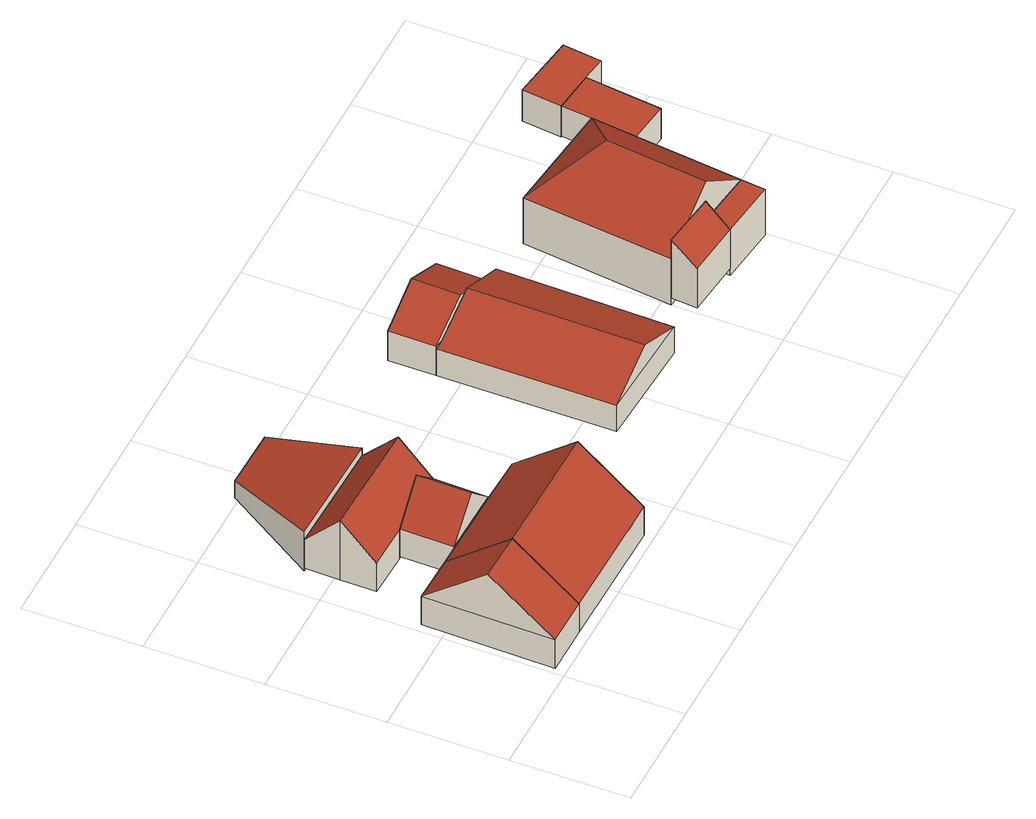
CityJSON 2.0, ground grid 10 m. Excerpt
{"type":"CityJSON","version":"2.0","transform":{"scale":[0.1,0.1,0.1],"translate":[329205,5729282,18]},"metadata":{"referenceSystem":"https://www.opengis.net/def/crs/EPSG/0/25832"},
"CityObjects":{
"building1":{"type":"Building","attributes":{"Geometrietyp2DReferenz":"3000","Gemeindeschluessel":"05170048","function":"31001_1010","roofType":"3100","measuredHeight":7.38},"address":[{"country":"Germany","locality":"Wesel","thoroughfareNumber":"23","thoroughfareName":"Schüttwich"}],"geometry":[{"type":"Solid","lod":"2","boundaries":[[[[0,1,2,3]],[[4,5,1,0]],[[6,7,5,4]],[[3,2,7,6]],[[0,8,4]],[[6,9,3]],[[3,9,8,0]],[[4,8,9,6]],[[1,5,7,2]]]],"semantics":{"surfaces":[{"type":"WallSurface"},{"type":"RoofSurface"},{"type":"GroundSurface"}],"values":[[0,0,0,0,0,0,1,1,2]]}}]},
"building2":{"type":"Building","attributes":{"Geometrietyp2DReferenz":"3000","Gemeindeschluessel":"05170048","function":"31001_1010","roofType":"3100","measuredHeight":7.38},"address":[{"country":"Germany","locality":"Wesel","thoroughfareNumber":"23","thoroughfareName":"Schüttwich"}],"geometry":[{"type":"Solid","lod":"2","boundaries":[[[[8,10,5,4]],[[0,1,10,8]],[[11,12,1,0]],[[13,14,12,11]],[[15,16,14,13]],[[17,18,16,15]],[[19,20,18,17]],[[4,5,20,19]],[[4,19,17,8]],[[15,13,11,0,8,17]],[[10,1,12,14,16,18,20,5]]]],"semantics":{"surfaces":[{"type":"WallSurface"},{"type":"RoofSurface"},{"type":"GroundSurface"}],"values":[[0,0,0,0,0,0,0,0,1,1,2]]}}]},
"building3":{"type":"Building","attributes":{"Geometrietyp2DReferenz":"3000","Gemeindeschluessel":"05170048","function":"31001_2723","roofType":"3100","measuredHeight":6.14},"address":[{"country":"Germany","locality":"Wesel","thoroughfareNumber":"23","thoroughfareName":"Schüttwich"}],"geometry":[{"type":"Solid","lod":"2","boundaries":[[[[21,22,23,24]],[[25,26,22,21]],[[27,28,26,25]],[[29,30,28,27]],[[31,32,30,29]],[[33,34,32,31]],[[24,23,34,33]],[[27,25,21,29]],[[24,33,31,29,21]],[[22,26,28,30,32,34,23]]]],"semantics":{"surfaces":[{"type":"WallSurface"},{"type":"RoofSurface"},{"type":"GroundSurface"}],"values":[[0,0,0,0,0,0,0,1,1,2]]}}]},
"building4":{"type":"Building","attributes":{"Geometrietyp2DReferenz":"3000","Gemeindeschluessel":"05170048","function":"31001_2723","roofType":"3100","measuredHeight":5.85},"address":[{"country":"Germany","locality":"Wesel","thoroughfareNumber":"23","thoroughfareName":"Schüttwich"}],"geometry":[{"type":"Solid","lod":"2","boundaries":[[[[35,36,37,38]],[[39,40,36,35]],[[41,42,40,39]],[[38,37,42,41]],[[35,43,39]],[[41,44,38]],[[38,44,43,35]],[[39,43,44,41]],[[36,40,42,37]]]],"semantics":{"surfaces":[{"type":"WallSurface"},{"type":"RoofSurface"},{"type":"GroundSurface"}],"values":[[0,0,0,0,0,0,1,1,2]]}}]},
"building5":{"type":"Building","attributes":{"Geometrietyp2DReferenz":"3000","Gemeindeschluessel":"05170048","function":"31001_2723","roofType":"2100","measuredHeight":3.98},"address":[{"country":"Germany","locality":"Wesel","thoroughfareNumber":"23","thoroughfareName":"Schüttwich"}],"geometry":[{"type":"Solid","lod":"2","boundaries":[[[[45,46,47,48]],[[49,50,46,45]],[[51,52,50,49]],[[48,47,52,51]],[[49,45,48,51]],[[46,50,52,47]]]],"semantics":{"surfaces":[{"type":"WallSurface"},{"type":"RoofSurface"},{"type":"GroundSurface"}],"values":[[0,0,0,0,1,2]]}}]},
"building6":{"type":"Building","attributes":{"Gemeindeschluessel":"05170048","Geometrietyp2DReferenz":"3000","function":"31001_2723"},"address":[{"country":"Germany","locality":"Wesel","thoroughfareNumber":"23","thoroughfareName":"Schüttwich"}],"children":["building6-1","building6-2"]},
"building6-1":{"type":"BuildingPart","attributes":{"roofType":"3100","measuredHeight":4.87},"parents":["building6"],"geometry":[{"type":"MultiSurface","lod":"2","boundaries":[[[53,54,55,56]],[[57,58,54,53]],[[59,60,58,57]],[[53,61,57]],[[56,62,61,53]],[[57,61,62,59]],[[54,58,60,55]],[[63,56,55,64]],[[59,63,64,60]],[[56,63,65,66,62]],[[59,67,65,63]],[[65,67,66]]],"semantics":{"surfaces":[{"type":"WallSurface"},{"type":"RoofSurface"},{"type":"GroundSurface"},{"type":"ClosureSurface"}],"values":[0,0,0,0,1,1,2,0,3,0,3,3]}}]},
"building6-2":{"type":"BuildingPart","attributes":{"roofType":"3100","measuredHeight":4.92},"parents":["building6"],"geometry":[{"type":"MultiSurface","lod":"2","boundaries":[[[65,64,68,69]],[[70,71,60,72]],[[69,68,71,70]],[[70,73,69]],[[69,73,74,65]],[[72,74,73,70]],[[64,60,71,68]],[[67,72,59]],[[63,59,60,64]],[[65,67,59,63]],[[72,67,66,74]],[[67,65,66]]],"semantics":{"surfaces":[{"type":"WallSurface"},{"type":"RoofSurface"},{"type":"GroundSurface"},{"type":"ClosureSurface"}],"values":[0,0,0,0,1,1,2,0,3,3,0,3]}}]},
"building7":{"type":"Building","attributes":{"Geometrietyp2DReferenz":"3000","Gemeindeschluessel":"05170048","function":"51009_1610","roofType":"2100","measuredHeight":5.93},"geometry":[{"type":"Solid","lod":"2","boundaries":[[[[75,76,77,78]],[[79,80,76,75]],[[81,82,80,79]],[[78,77,82,81]],[[79,75,78,81]],[[76,80,82,77]]]],"semantics":{"surfaces":[{"type":"WallSurface"},{"type":"RoofSurface"},{"type":"GroundSurface"}],"values":[[0,0,0,0,1,2]]}}]},
"building8":{"type":"Building","attributes":{"Gemeindeschluessel":"05170048","Geometrietyp2DReferenz":"3000","function":"31001_1010"},"address":[{"country":"Germany","locality":"Wesel","thoroughfareNumber":"25","thoroughfareName":"Schüttwich"}],"children":["building8-1","building8-2"]},
"building8-1":{"type":"BuildingPart","attributes":{"roofType":"5000","measuredHeight":8.63},"parents":["building8"],"geometry":[{"type":"MultiSurface","lod":"2","boundaries":[[[83,84,85,86]],[[87,88,84,83]],[[89,90,88,87]],[[83,91,87]],[[89,92,86]],[[86,92,91,83]],[[87,91,92,89]],[[84,88,90,85]],[[93,86,85,94]],[[93,94,90,89]]],"semantics":{"surfaces":[{"type":"WallSurface"},{"type":"RoofSurface"},{"type":"GroundSurface"},{"type":"ClosureSurface"}],"values":[0,0,0,1,0,1,1,2,0,3]}}]},
"building8-2":{"type":"BuildingPart","attributes":{"roofType":"1000","measuredHeight":4.69},"parents":["building8"],"geometry":[{"type":"Solid","lod":"2","boundaries":[[[[93,94,95,81]],[[96,97,90,89]],[[81,95,97,96]],[[89,93,81,96]],[[94,90,97,95]],[[89,90,94,93]]]],"semantics":{"surfaces":[{"type":"WallSurface"},{"type":"RoofSurface"},{"type":"GroundSurface"},{"type":"ClosureSurface"}],"values":[[0,0,0,1,2,3]]}}]},
"building9":{"type":"Building","attributes":{"Geometrietyp2DReferenz":"3000","Gemeindeschluessel":"05170048","function":"31001_2463","roofType":"1000","measuredHeight":3.15},"address":[{"country":"Germany","locality":"Wesel","thoroughfareNumber":"25","thoroughfareName":"Schüttwich"}],"geometry":[{"type":"Solid","lod":"2","boundaries":[[[[98,99,100,101]],[[102,103,99,98]],[[104,105,103,102]],[[101,100,105,104]],[[102,98,101,104]],[[99,103,105,100]]]],"semantics":{"surfaces":[{"type":"WallSurface"},{"type":"RoofSurface"},{"type":"GroundSurface"}],"values":[[0,0,0,0,1,2]]}}]},
"building10":{"type":"Building","attributes":{"Geometrietyp2DReferenz":"3000","Gemeindeschluessel":"05170048","function":"31001_2723","roofType":"1000","measuredHeight":3.16},"address":[{"country":"Germany","locality":"Wesel","thoroughfareNumber":"25","thoroughfareName":"Schüttwich"}],"geometry":[{"type":"Solid","lod":"2","boundaries":[[[[106,107,108,109]],[[110,111,107,106]],[[102,112,111,110]],[[98,113,112,102]],[[109,108,113,98]],[[102,110,106,109,98]],[[107,111,112,113,108]]]],"semantics":{"surfaces":[{"type":"WallSurface"},{"type":"RoofSurface"},{"type":"GroundSurface"}],"values":[[0,0,0,0,0,1,2]]}}]}
},
"vertices":[
[47,118,38],[47,118,9],[5,119,9],[5,119,38],[46,8,38],[46,8,9],[3,8,38],[3,8,9],[47,63,83],[4,64,83],
[47,63,9],[63,118,38],[63,118,9],[123,117,38],[123,117,9],[164,116,38],[164,116,9],[163,62,83],[163,62,9],[162,7,38],[162,7,9],
[24,194,70],[24,194,9],[24,164,9],[24,164,38],[25,224,38],[25,224,9],[126,222,38],[126,222,9],[125,192,70],[125,192,9],[124,162,38],[124,162,9],[64,163,38],[64,163,9],
[123,117,39],[123,117,11],[124,162,11],[124,162,39],[63,118,39],[63,118,11],[64,163,39],[64,163,11],[93,117,69],[94,163,69],
[126,222,46],[126,222,6],[129,303,6],[129,303,23],[25,224,46],[25,224,6],[76,304,23],[76,304,6],
[352,68,35],[352,68,8],[355,215,8],[355,215,35],[257,72,35],[257,72,8],[257,220,35],[257,220,8],[304,70,57],[306,217,57],[338,216,35],[338,216,8],[338,216,38],[302,217,55],[264,219,38],
[339,257,8],[339,257,38],[257,260,38],[257,260,8],[257,220,38],[298,259,57],[297,218,57],
[398,91,76],[398,91,16],[396,69,16],[396,69,56],[447,85,76],[447,85,16],[445,64,56],[445,64,16],
[413,219,56],[413,219,9],[398,91,9],[398,91,56],[513,208,56],[513,208,9],[498,79,56],[498,79,9],[458,171,95],[448,85,95],[447,85,56],[447,85,9],
[445,64,9],[496,58,56],[496,58,9],
[531,241,40],[531,241,9],[524,176,9],[524,176,40],[567,237,40],[567,237,9],[559,172,40],[559,172,9],
[592,267,40],[592,267,8],[535,275,8],[535,275,40],[588,234,40],[588,234,8],[567,237,8],[531,241,8]
]}
